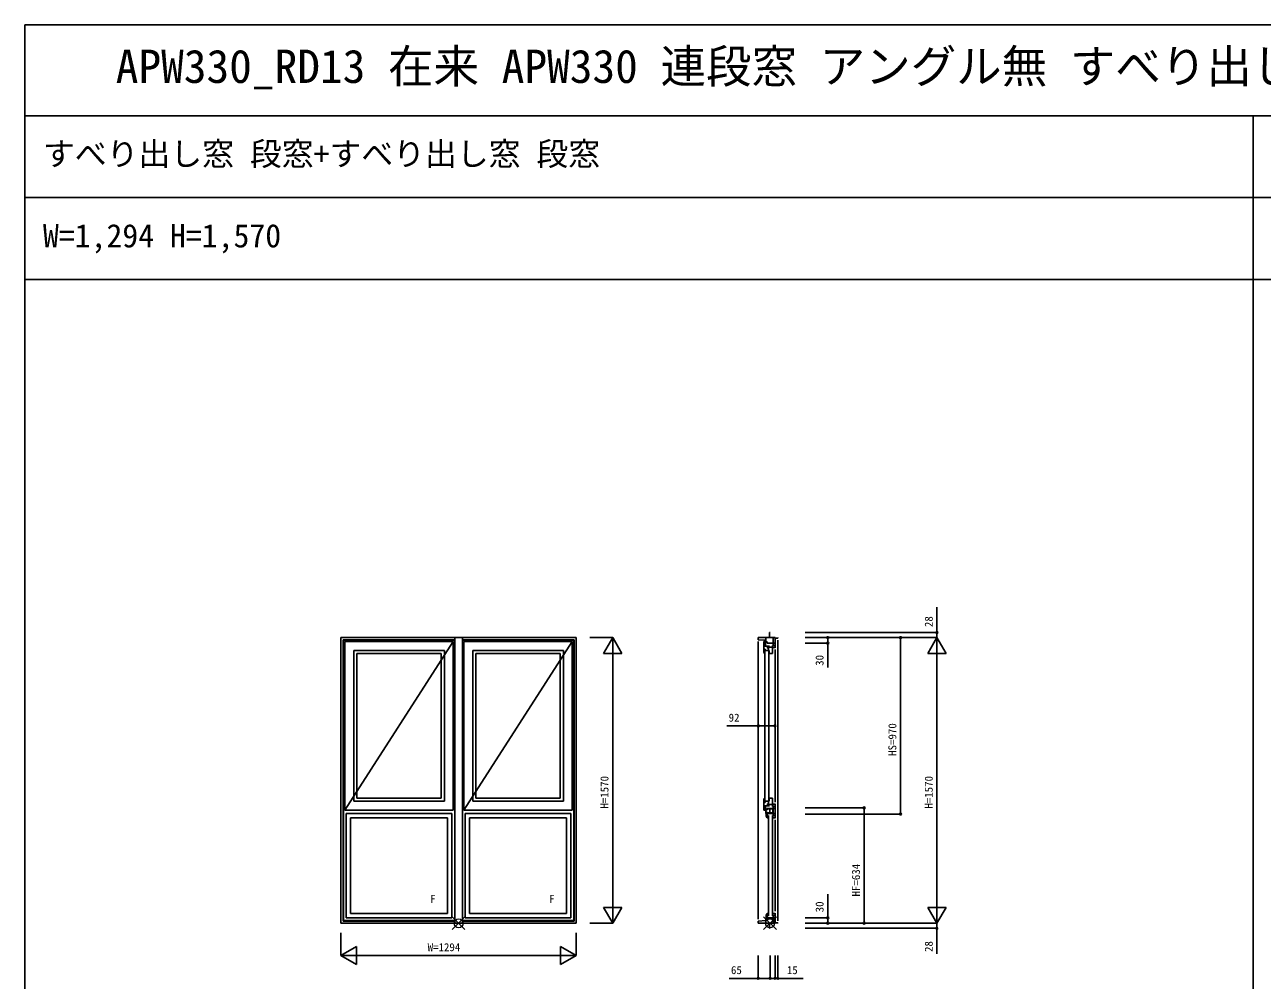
# Model space of a CAD drawing. Units: millimetres, scale not verified. Extents: x -13750 to 13750, y -10000 to 10000.
# Drawn here: x -13750 to -6949, y 4747 to 10000 of the extents above; entities that cross this region are included whole.
import ezdxf
from ezdxf.enums import TextEntityAlignment as Align

# ---------------------------------------------------------------- set-up
doc = ezdxf.new("R2010")
doc.units = ezdxf.units.MM
doc.header["$LTSCALE"] = 50
for name, color, linetype in [('0-0_0', 7, 'Continuous'), ('0-1_YKK_A1', 4, 'Continuous'), ('0-3_YKK_C1', 4, 'Continuous'), ('0-4_YKK_F1', 7, 'Continuous'), ('0-6_YKK_N1', 2, 'Continuous')]:
    doc.layers.add(name, color=color, linetype=linetype)
doc.layers.add('0-5_YKK_IN', color=1, linetype='Continuous', lineweight=18)
doc.styles.add('ＭＳ ゴシック', font='')
doc.styles.get('ＭＳ ゴシック').set_extended_font_data('MS Gothic')

msp = doc.modelspace()

# ---------------------------------------------------------------- linework, layer by layer
at = {"layer": '0-1_YKK_A1'}
for p, q in [((-12013, 6630.55), (-10719, 6630.55)), ((-12013, 6630.55), (-12013, 5060.55)), ((-12001, 6618.55), (-11387, 6618.55)), ((-12001, 6618.55), (-12001, 5072.55)), ((-11998.8, 6616.35), (-11387, 6616.35)), ((-11998.8, 5074.75), (-11998.8, 6616.35)), ((-11991, 6608.55), (-11991, 5682.55)), ((-11395, 6608.55), (-11991, 6608.55)), ((-11991, 5682.55), (-11395, 6608.55)), ((-11395, 5682.55), (-11395, 6608.55)), ((-11387, 6630.55), (-11387, 5060.55)), ((-11345, 5060.55), (-11345, 6630.55)), ((-11345, 6618.55), (-10731, 6618.55)), ((-11345, 6616.35), (-10733.2, 6616.35)), ((-11337, 5682.55), (-11337, 6608.55)), ((-11337, 6608.55), (-10741, 6608.55)), ((-11337, 5682.55), (-10741, 6608.55)), ((-10741, 6608.55), (-10741, 5682.55)), ((-10733.2, 5074.75), (-10733.2, 6616.35)), ((-10731, 6618.55), (-10731, 5072.55)), ((-10719, 6630.55), (-10719, 5060.55)), ((-11942, 6559.55), (-11942, 5731.55)), ((-11444, 6559.55), (-11942, 6559.55)), ((-11925, 6542.55), (-11925, 5748.55)), ((-11925, 6542.55), (-11461, 6542.55)), ((-11461, 5748.55), (-11461, 6542.55)), ((-11444, 5731.55), (-11444, 6559.55)), ((-11288, 5731.55), (-11288, 6559.55)), ((-11288, 6559.55), (-10790, 6559.55)), ((-11271, 5748.55), (-11271, 6542.55)), ((-10807, 6542.55), (-11271, 6542.55)), ((-10807, 6542.55), (-10807, 5748.55)), ((-10790, 6559.55), (-10790, 5731.55)), ((-11444, 5731.55), (-11942, 5731.55)), ((-11461, 5748.55), (-11925, 5748.55)), ((-11288, 5731.55), (-10790, 5731.55)), ((-11271, 5748.55), (-10807, 5748.55)), ((-11395, 5682.55), (-11991, 5682.55)), ((-11983, 5664.55), (-11983, 5090.55)), ((-11403, 5664.55), (-11983, 5664.55)), ((-11403, 5664.55), (-11403, 5090.55)), ((-11337, 5682.55), (-10741, 5682.55)), ((-11329, 5664.55), (-10749, 5664.55)), ((-11329, 5664.55), (-11329, 5090.55)), ((-10749, 5664.55), (-10749, 5090.55)), ((-11959, 5640.55), (-11959, 5114.55)), ((-11427, 5640.55), (-11959, 5640.55)), ((-11427, 5640.55), (-11427, 5114.55)), ((-11305, 5640.55), (-10773, 5640.55)), ((-11305, 5640.55), (-11305, 5114.55)), ((-10773, 5640.55), (-10773, 5114.55)), ((-11959, 5114.55), (-11427, 5114.55)), ((-10773, 5114.55), (-11305, 5114.55)), ((-12013, 5060.55), (-10719, 5060.55)), ((-12001, 5072.55), (-11387, 5072.55)), ((-11998.8, 5074.75), (-11387, 5074.75)), ((-11983, 5090.55), (-11403, 5090.55)), ((-11345, 5074.75), (-10733.2, 5074.75)), ((-11345, 5072.55), (-10731, 5072.55)), ((-10749, 5090.55), (-11329, 5090.55))]:
    msp.add_line(p, q, dxfattribs=at)
at = {"layer": '0-3_YKK_C1'}
for p, q in [((-9627, 6630.55), (-9719, 6630.55)), ((-9719, 6630.55), (-9719, 6618.55)), ((-9719, 6618.55), (-9677, 6616.35)), ((-9719, 6608.55), (-9719, 5082.55)), ((-9679.13, 6608.55), (-9689, 6608.55)), ((-9680, 6608.55), (-9680, 6584.55)), ((-9679, 6608.63), (-9679.13, 6608.55)), ((-9676.1, 6605.21), (-9679, 6608.63)), ((-9677, 6600.55), (-9677, 6630.55)), ((-9669.8, 6607.35), (-9677, 6607.35)), ((-9671, 6600.55), (-9669.8, 6607.35)), ((-9627, 6600.55), (-9671, 6600.55)), ((-9656.5, 6658.55), (-9656.5, 6630.55)), ((-9654, 6658.55), (-9656.5, 6658.55)), ((-9637, 6584.35), (-9637, 6630.55)), ((-9627, 6574.55), (-9627, 6630.55)), ((-9612, 6627.55), (-9627, 6627.55)), ((-9612, 6630.55), (-9612, 6627.55)), ((-9612, 6617.55), (-9612, 5073.55)), ((-9658, 6584.55), (-9689, 6584.55)), ((-9689, 6566.35), (-9681.8, 6566.35)), ((-9688.8, 6559.55), (-9688.8, 6558.55)), ((-9688.8, 6559.55), (-9688.8, 6558.55)), ((-9688.8, 6558.85), (-9684.15, 6558.85)), ((-9688.8, 6558.85), (-9684.15, 6558.85)), ((-9684.5, 6562.05), (-9682.7, 6564.35)), ((-9684.5, 6562.05), (-9682.7, 6564.35)), ((-9684.5, 6559.35), (-9684.5, 6562.05)), ((-9684.5, 6559.35), (-9684.5, 6562.05)), ((-9683.8, 6558.35), (-9684.5, 6559.35)), ((-9683.8, 6558.35), (-9684.5, 6559.35)), ((-9683, 6555.55), (-9683, 5735.55)), ((-9682.7, 6564.35), (-9682.3, 6564.55)), ((-9682.7, 6564.35), (-9682.3, 6564.55)), ((-9682.3, 6564.55), (-9681.8, 6565.05)), ((-9682.3, 6564.55), (-9681.8, 6565.05)), ((-9681.8, 6565.05), (-9681.8, 6566.05)), ((-9681.8, 6565.05), (-9681.8, 6566.05)), ((-9667.6, 6584.55), (-9667.6, 6573.55)), ((-9667.6, 6573.55), (-9662.8, 6573.55)), ((-9662.8, 6584.55), (-9662.8, 6559.55)), ((-9662.8, 6577.85), (-9641, 6577.85)), ((-9661, 6555.55), (-9661, 5735.55)), ((-9641, 6542.55), (-9661, 6542.55)), ((-9660, 6559.55), (-9660, 6542.55)), ((-9645, 6584.55), (-9641, 6584.55)), ((-9641, 6584.55), (-9641, 6542.55)), ((-9637, 6587.95), (-9627, 6587.95)), ((-9637, 6580.85), (-9637, 6576.55)), ((-9637, 6576.55), (-9627, 6576.55)), ((-9627, 6564.55), (-9627, 5726.55)), ((-9689, 5724.75), (-9681.8, 5724.75)), ((-9688.8, 5731.55), (-9688.8, 5732.55)), ((-9688.8, 5732.25), (-9684.15, 5732.25)), ((-9683.8, 5732.75), (-9684.5, 5731.75)), ((-9684.5, 5731.75), (-9684.5, 5729.05)), ((-9684.5, 5729.05), (-9682.7, 5726.75)), ((-9682.7, 5726.75), (-9682.3, 5726.55)), ((-9682.3, 5726.55), (-9681.8, 5726.05)), ((-9681.8, 5726.05), (-9681.8, 5725.05)), ((-9667.6, 5717.55), (-9662.8, 5717.55)), ((-9667.6, 5706.55), (-9667.6, 5717.55)), ((-9662.8, 5706.55), (-9662.8, 5731.55)), ((-9662.8, 5713.25), (-9641, 5713.25)), ((-9641, 5748.55), (-9661, 5748.55)), ((-9660, 5731.55), (-9660, 5748.55)), ((-9641, 5706.55), (-9641, 5748.55)), ((-9637, 5714.55), (-9627, 5714.55)), ((-9637, 5710.25), (-9637, 5714.55)), ((-9627, 5716.55), (-9627, 5638.55)), ((-9658, 5706.55), (-9689, 5706.55)), ((-9679.13, 5682.55), (-9689, 5682.55)), ((-9680, 5682.55), (-9680, 5706.55)), ((-9679, 5682.47), (-9679.13, 5682.55)), ((-9676.1, 5685.89), (-9679, 5682.47)), ((-9677, 5690.55), (-9677, 5664.55)), ((-9669.8, 5683.75), (-9677, 5683.75)), ((-9669.8, 5671.35), (-9677, 5671.35)), ((-9676.5, 5663.55), (-9676.5, 5664.55)), ((-9669.5, 5663.85), (-9676.5, 5663.85)), ((-9671.5, 5671.05), (-9674.59, 5667.05)), ((-9674.59, 5667.05), (-9674.4, 5665.65)), ((-9674.4, 5665.65), (-9674.2, 5665.25)), ((-9674.2, 5665.25), (-9674.2, 5663.85)), ((-9670, 5671.05), (-9671.5, 5671.05)), ((-9627, 5690.55), (-9671.01, 5690.55)), ((-9671.01, 5664.55), (-9669.8, 5671.35)), ((-9627, 5664.55), (-9671.01, 5664.55)), ((-9671, 5690.55), (-9669.8, 5683.75)), ((-9637.5, 5688.75), (-9668, 5688.75)), ((-9637.5, 5667.35), (-9668, 5667.35)), ((-9665, 5645.85), (-9665, 5640.55)), ((-9664.5, 5645.85), (-9665, 5645.85)), ((-9661.4, 5643.77), (-9664.5, 5645.85)), ((-9662, 5101.55), (-9662, 5653.55)), ((-9656.3, 5688.75), (-9656.3, 5667.35)), ((-9645, 5706.55), (-9641, 5706.55)), ((-9640, 5653.55), (-9640, 5101.55)), ((-9639.8, 5688.75), (-9639.8, 5667.35)), ((-9637, 5706.75), (-9637, 5648.35)), ((-9637, 5703.15), (-9627, 5703.15)), ((-9627, 5651.95), (-9637, 5651.95)), ((-9637, 5644.85), (-9637, 5640.55)), ((-9665, 5640.55), (-9670.3, 5640.55)), ((-9662, 5640.55), (-9665, 5640.55)), ((-9627, 5640.55), (-9637, 5640.55)), ((-9627, 5126.55), (-9627, 5628.55)), ((-9665, 5114.55), (-9670.3, 5114.55)), ((-9665, 5109.25), (-9665, 5114.55)), ((-9662, 5114.55), (-9665, 5114.55)), ((-9664.5, 5109.25), (-9665, 5109.25)), ((-9661.4, 5111.34), (-9664.5, 5109.25)), ((-9637, 5114.55), (-9627, 5114.55)), ((-9637, 5110.25), (-9637, 5114.55)), ((-9637, 5106.75), (-9637, 5060.55)), ((-9637, 5103.15), (-9627, 5103.15)), ((-9627, 5116.55), (-9627, 5060.55)), ((-9719, 5072.55), (-9677, 5074.75)), ((-9719, 5072.55), (-9719, 5060.55)), ((-9627, 5060.55), (-9719, 5060.55)), ((-9677, 5090.55), (-9677, 5060.55)), ((-9669.8, 5083.75), (-9677, 5083.75)), ((-9676.5, 5091.55), (-9676.5, 5090.55)), ((-9669.5, 5091.25), (-9676.5, 5091.25)), ((-9674.59, 5088.05), (-9674.4, 5089.45)), ((-9671.5, 5084.05), (-9674.59, 5088.05)), ((-9674.4, 5089.45), (-9674.2, 5089.85)), ((-9674.2, 5089.85), (-9674.2, 5091.25)), ((-9670, 5084.05), (-9671.5, 5084.05)), ((-9671.01, 5090.55), (-9669.8, 5083.75)), ((-9627, 5090.55), (-9671, 5090.55)), ((-9656.5, 5032.55), (-9656.5, 5060.55)), ((-9654, 5032.55), (-9656.5, 5032.55)), ((-9612, 5063.55), (-9627, 5063.55)), ((-9612, 5063.55), (-9612, 5060.55))]:
    msp.add_line(p, q, dxfattribs=at)
for points in [[(-9689, 6608.55), (-9689, 6559.55), (-9686.4, 6559.55)], [(-9685.9, 6542.55), (-9683.8, 6542.55), (-9683.8, 6558.35)], [(-9685.9, 6542.55), (-9683.8, 6542.55), (-9683.8, 6558.35)], [(-9681.8, 6566.35), (-9683, 6559.55), (-9660, 6559.55)], [(-9689, 5682.55), (-9689, 5731.55), (-9686.4, 5731.55)], [(-9685.9, 5748.55), (-9683.8, 5748.55), (-9683.8, 5732.75)], [(-9681.8, 5724.75), (-9683, 5731.55), (-9660, 5731.55)]]:
    msp.add_lwpolyline(points, dxfattribs=at)
for centre, radius, start, end in [((-9642.77, 6558.63), 46.03, 180.09919, 200.44747), ((-9642.77, 6558.63), 46.03, 180.09919, 200.44747), ((-9642.77, 5732.47), 46.03, 159.55253, 179.90081), ((-9630.46, 5663.63), 46.04, 180.09235, 210.08035), ((-9630.45, 5663.56), 39.05, 179.56287, 207.77974), ((-9630.46, 5091.48), 46.04, 149.91965, 179.90765), ((-9630.45, 5091.55), 39.05, 152.22026, 180.43713)]:
    msp.add_arc(centre, radius, start, end, dxfattribs=at)
at = {"layer": '0-4_YKK_F1'}
for p, q in [((-13750, 10000), (13750, 10000)), ((-13750, -10000), (-13750, 10000)), ((-13750, 9500), (13250, 9500)), ((-7000, -10000), (-7000, 9500)), ((-13750, 9050), (13250, 9050)), ((-13750, 8600), (13250, 8600))]:
    msp.add_line(p, q, dxfattribs=at)
at = {"layer": '0-5_YKK_IN'}
for p, q in [((-11330.64, 5095.91), (-11401.36, 5025.2)), ((-11330.64, 5025.2), (-11401.36, 5095.91)), ((-9618.64, 5025.2), (-9689.36, 5095.91)), ((-9618.64, 5095.91), (-9689.36, 5025.2))]:
    msp.add_line(p, q, dxfattribs=at)
for centre in [(-11366, 5060.55), (-9654, 5060.55)]:
    msp.add_circle(centre, 25, dxfattribs=at)
at = {"layer": '0-6_YKK_N1'}
for p, q in [((-10644, 6630.55), (-10519, 6630.55)), ((-10519, 6630.55), (-10569, 6543.95)), ((-10519, 5060.55), (-10519, 6630.55)), ((-10519, 6630.55), (-10469, 6543.95)), ((-9462, 6658.55), (-8737, 6658.55)), ((-9462, 6630.55), (-8737, 6630.55)), ((-9462, 6600.55), (-9337, 6600.55)), ((-8737, 6630.55), (-8787, 6543.95)), ((-8737, 5060.55), (-8737, 6630.55)), ((-8737, 6630.55), (-8687, 6543.95)), ((-10569, 6543.95), (-10469, 6543.95)), ((-8787, 6543.95), (-8687, 6543.95)), ((-9719, 6020.55), (-9719, 6145.55)), ((-9627, 6020.55), (-9627, 6145.55)), ((-10519, 5060.55), (-10569, 5147.16)), ((-10469, 5147.16), (-10569, 5147.16)), ((-10519, 5060.55), (-10469, 5147.16)), ((-8737, 5060.55), (-8787, 5147.16)), ((-8687, 5147.16), (-8787, 5147.16)), ((-8737, 5060.55), (-8687, 5147.16)), ((-10644, 5060.55), (-10519, 5060.55)), ((-9462, 5090.55), (-9337, 5090.55)), ((-9462, 5060.55), (-8737, 5060.55)), ((-9462, 5032.55), (-8737, 5032.55)), ((-12013, 5008.45), (-12013, 4883.45)), ((-10719, 5008.45), (-10719, 4883.45)), ((-12013, 4883.45), (-11926.4, 4933.45)), ((-11926.4, 4833.45), (-11926.4, 4933.45)), ((-10719, 4883.45), (-10805.6, 4933.45)), ((-10805.6, 4933.45), (-10805.6, 4833.45)), ((-12013, 4883.45), (-10719, 4883.45)), ((-12013, 4883.45), (-11926.4, 4833.45)), ((-10719, 4883.45), (-10805.6, 4833.45)), ((-9719, 4882.55), (-9719, 4757.55)), ((-9654, 4882.55), (-9654, 4757.55)), ((-9627, 4757.55), (-9612, 4757.55))]:
    msp.add_line(p, q, dxfattribs=at)
for points in [[(-8737, 6630.55), (-8737, 6658.55), (-8737, 6798.55)], [(-9462, 5660.55), (-8937, 5660.55), (-8937, 6630.55)], [(-9337, 6630.55), (-9337, 6600.55), (-9337, 6465.55)], [(-9627, 6145.55), (-9719, 6145.55), (-9892, 6145.55)], [(-9462, 5694.55), (-9137, 5694.55), (-9137, 5060.55)], [(-9337, 5060.55), (-9337, 5090.55), (-9337, 5220.55)], [(-8737, 5060.55), (-8737, 5032.55), (-8737, 4892.55)], [(-9627, 4882.55), (-9627, 4757.55), (-9654, 4757.55)], [(-9612, 4882.55), (-9612, 4757.55), (-9472, 4757.55)], [(-9654, 4757.55), (-9719, 4757.55), (-9879, 4757.55)]]:
    msp.add_lwpolyline(points, dxfattribs=at)
for centre in [(-9337, 6630.55), (-9337, 6600.55), (-8937, 6630.55), (-8737, 6658.55), (-9719, 6145.55), (-9627, 6145.55), (-9137, 5694.55), (-8937, 5660.55), (-9337, 5090.55), (-9337, 5060.55), (-9137, 5060.55), (-8737, 5032.55), (-9719, 4757.55), (-9654, 4757.55), (-9627, 4757.55), (-9612, 4757.55)]:
    msp.add_circle(centre, 5, dxfattribs=at)

# ---------------------------------------------------------------- texts
at = {"layer": '0-0_0', "style": 'ＭＳ ゴシック'}
for s, height, p in [('APW330_RD13 在来 APW330 連段窓 アングル無 すべり出し窓', 183.3, (-13250, 9625)), ('すべり出し窓 段窓+すべり出し窓 段窓', 128.3, (-13650, 9187.5)), ('W=1,294 H=1,570', 128.3, (-13650, 8737.5))]:
    msp.add_text(s, height=height, dxfattribs=at).set_placement(p, align=Align.BOTTOM_LEFT)
at = {"layer": '0-1_YKK_A1', "style": 'ＭＳ ゴシック'}
for p in [(-11522.6, 5159), (-10868.6, 5159)]:
    msp.add_text('F', height=43.99, dxfattribs=at).set_placement(p, align=Align.BOTTOM_LEFT)
at = {"layer": '0-6_YKK_N1', "style": 'ＭＳ ゴシック'}
for s, p in [('28', (-8747, 6688.55)), ('30', (-9347, 6475.55)), ('HS=970', (-8947, 5980.55)), ('H=1570', (-10529, 5690.55)), ('H=1570', (-8747, 5690.55)), ('HF=634', (-9147, 5207.55)), ('30', (-9347, 5120.55)), ('28', (-8747, 4902.55))]:
    msp.add_text(s, height=43.99, rotation=90, dxfattribs=at).set_placement(p, align=Align.BOTTOM_LEFT)
for s, p in [('92', (-9882, 6155.55)), ('W=1294', (-11536, 4893.45)), ('65', (-9869, 4767.55)), ('15', (-9562, 4767.55))]:
    msp.add_text(s, height=43.99, dxfattribs=at).set_placement(p, align=Align.BOTTOM_LEFT)

doc.saveas('drawing.dxf')
